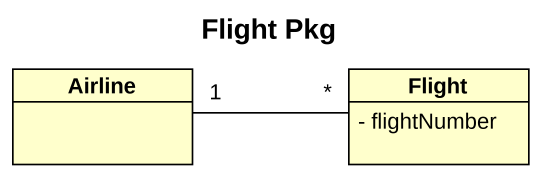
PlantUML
@startuml
title Flight Pkg
hide circle
hide empty members
skinparam classAttributeIconSize 0
class Airline
class Flight {
  - flightNumber
}
Airline "1" -right- "*" Flight
@enduml
